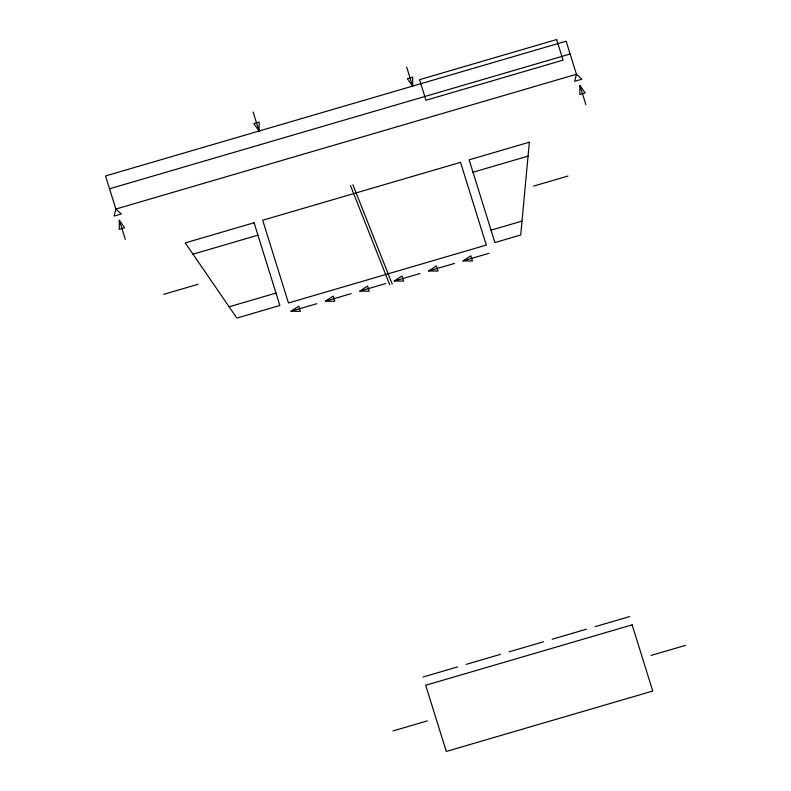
<?xml version="1.0" encoding="UTF-8"?>
<svg xmlns="http://www.w3.org/2000/svg" width="791" height="791" viewBox="0 0 791 791"><rect width="100%" height="100%" fill="white"/><g stroke="black" fill="none" stroke-linecap="round" stroke-linejoin="round"><path stroke-width="1.19" d="M119.362 220.303L119.233 229.311L124.612 227.739L119.362 220.303L125.304 239.396M259.072 131.039L259.201 122.032L253.822 123.604L259.072 131.039L253.12 111.946M412.595 86.11L412.724 77.113L407.345 78.685L412.595 86.11L406.643 67.027M579.941 85.537L579.803 94.534L585.192 92.962L579.941 85.537L585.884 104.62M291.039 311.239L298.78 306.157L300.392 311.328L291.039 311.239L316.845 303.695M325.447 301.173L333.189 296.091L334.801 301.262L325.447 301.173L351.253 293.619M359.856 291.108L367.588 286.016L369.209 291.197L359.856 291.108L385.662 283.554M394.264 281.042L401.996 275.95L403.618 281.121L394.264 281.042L420.07 273.488M428.673 270.967L436.405 265.885L438.016 271.056L428.673 270.967L454.479 263.423M463.081 260.901L470.813 255.809L472.425 260.99L463.081 260.901L488.887 253.347M109.534 188.782L570.113 54.006M193.004 254.178L257.945 235.174M472.998 172.24L528.052 156.134M163.747 294.331L198.155 284.266M533.628 186.093L568.037 176.027M229.113 306.799L275.99 293.075M491.043 230.151L522.011 221.094M423.106 676.997L457.514 666.932M466.117 664.41L500.525 654.345M509.127 651.824L543.536 641.758M552.138 639.237L586.546 629.171M595.148 626.66L629.557 616.585M392.989 730.943L427.397 720.878M651.052 655.432L685.461 645.367M352.885 184.708L392.227 284.117M350.423 185.43L389.765 284.839M529.347 142.212L520.715 235.006L494.909 242.56L469.132 159.831L529.347 142.212M115.852 209.051L114.131 216.072L121.3 213.975L115.852 209.051L105.539 175.958L566.119 41.191L576.431 74.275L581.879 79.199L574.701 81.305L576.431 74.275L115.852 209.051M556.637 39.55L419.556 79.664L425.973 100.249L563.054 60.136L556.637 39.55M254.079 222.765L185.262 242.896L236.845 318.071L279.856 305.484L254.079 222.765M460.53 162.353L262.681 220.244L288.458 302.973L486.307 245.081L460.53 162.353M632.138 624.86L425.687 685.273L446.312 751.45L652.753 691.037L632.138 624.86"/></g></svg>
